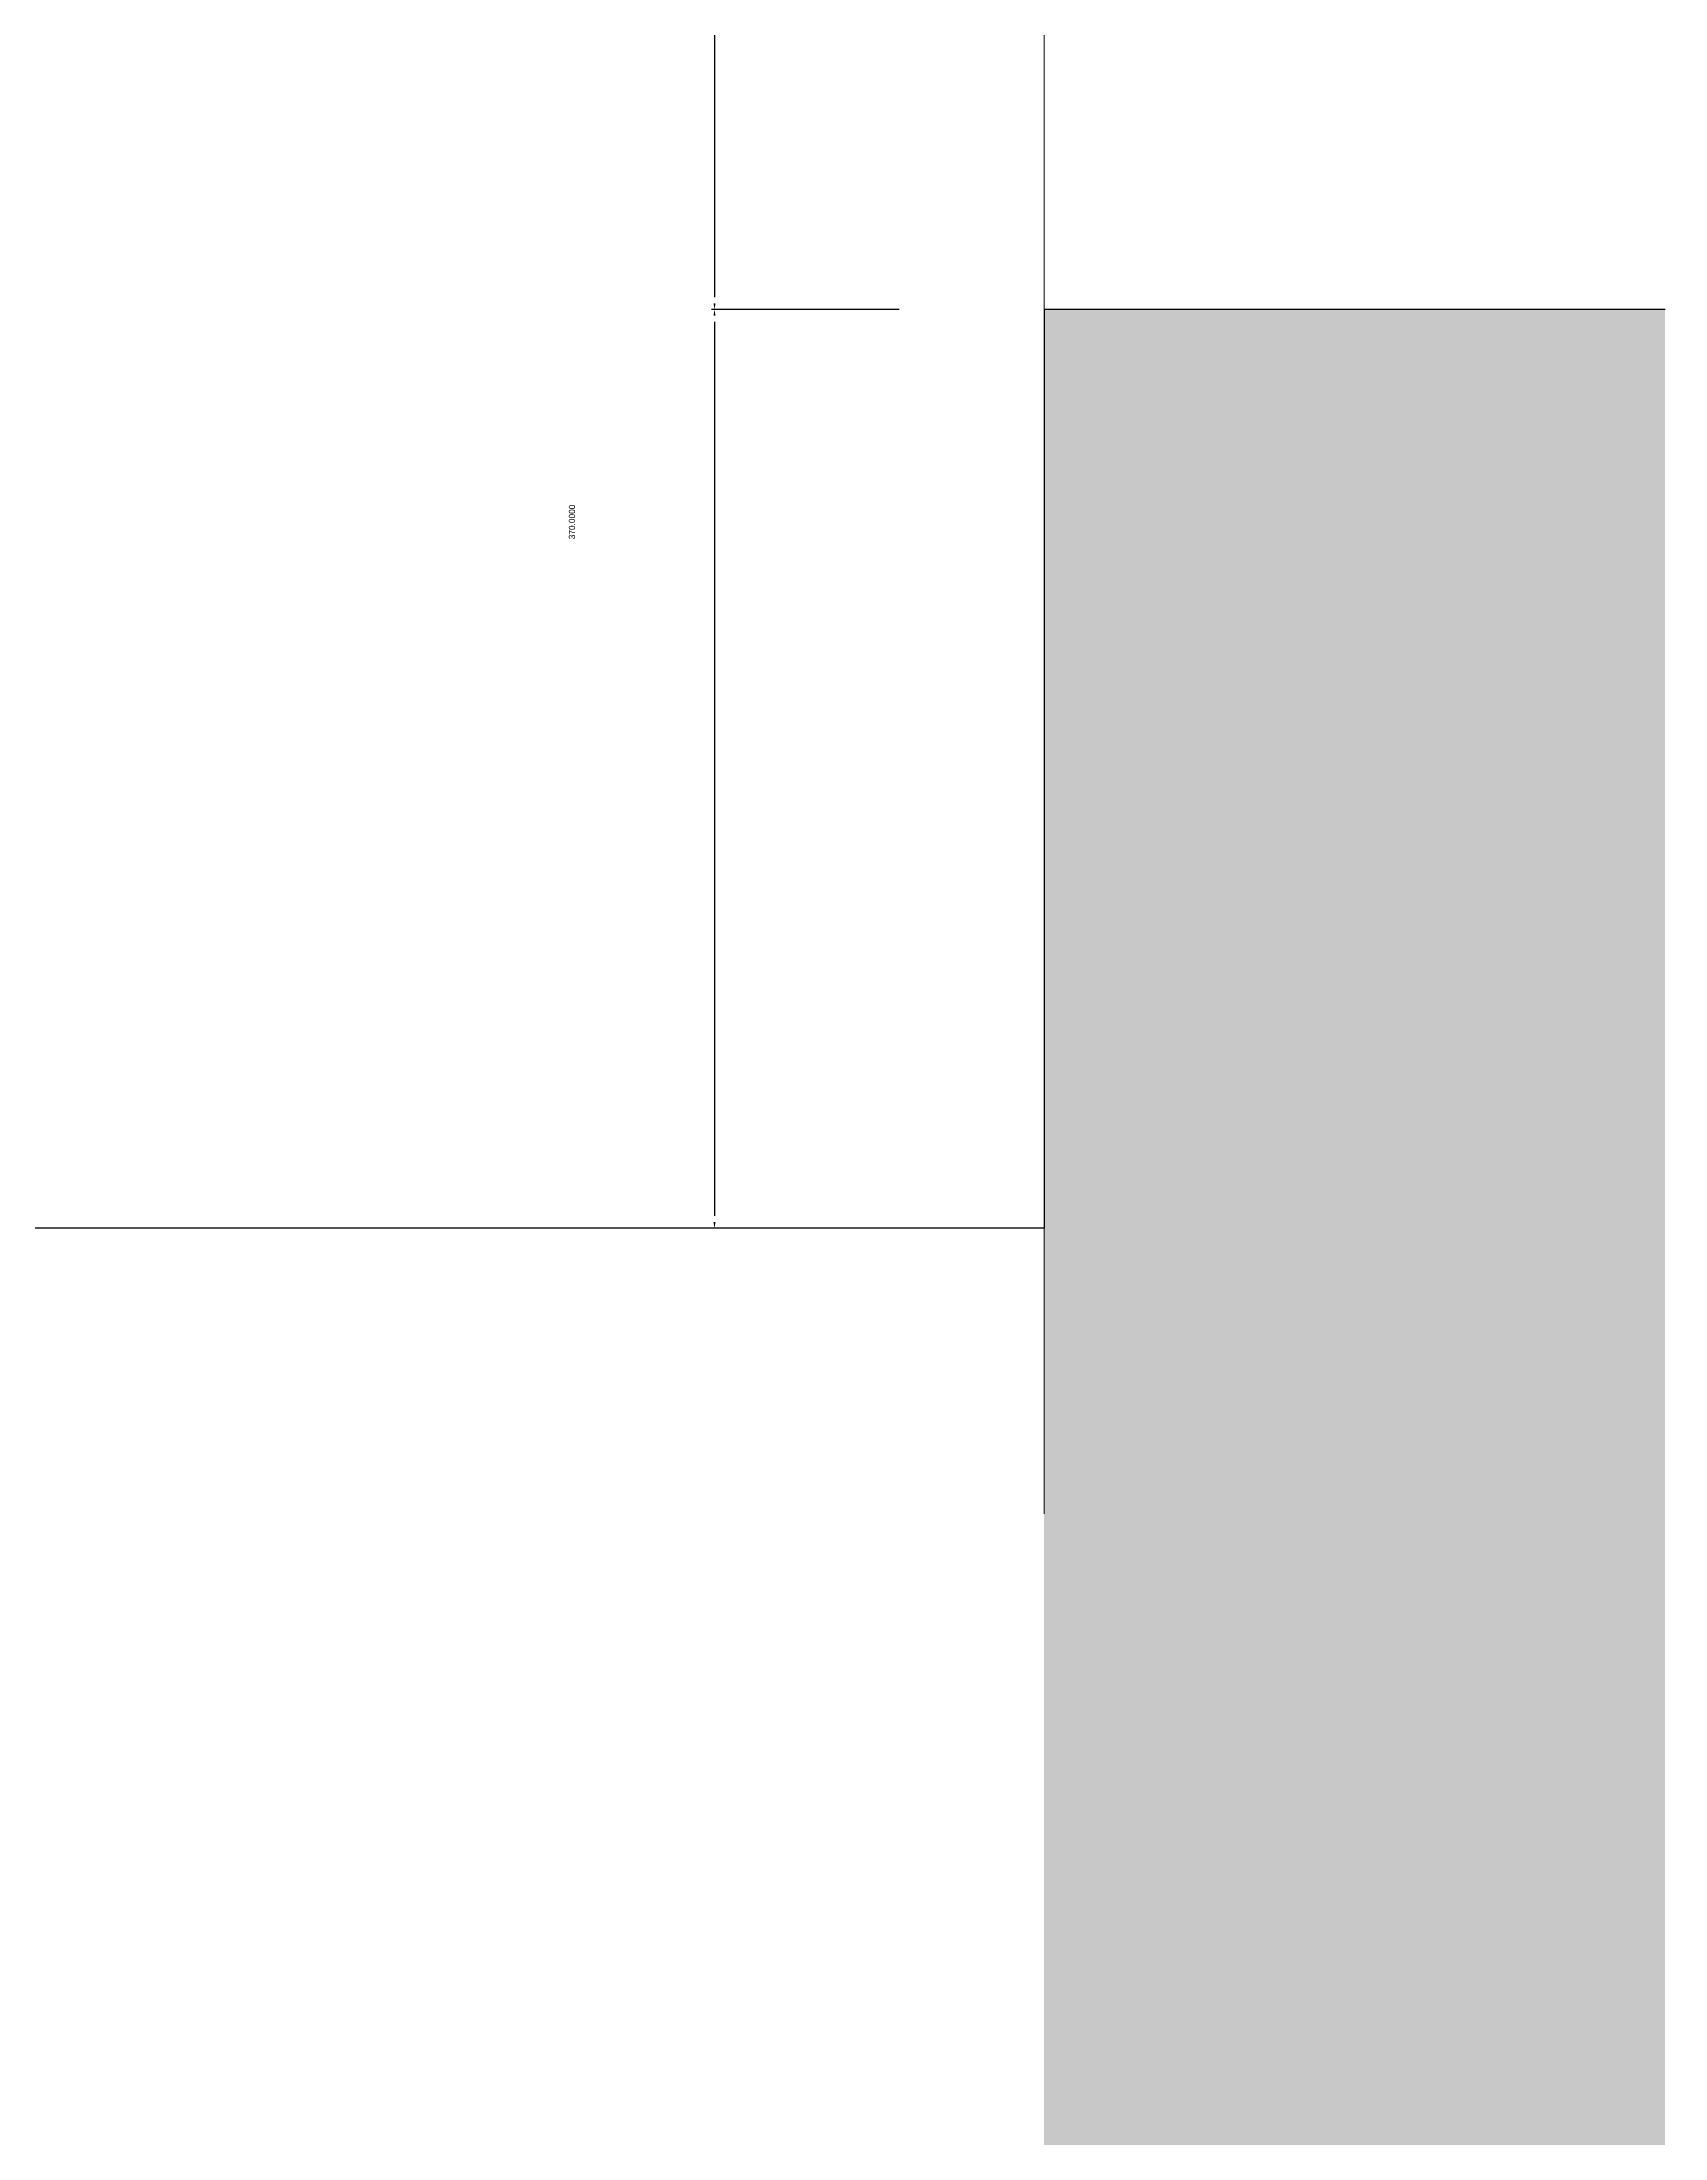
# Model space of a CAD drawing. Extents: x -47641 to 202, y -7675 to 12965.
# Drawn here: x -33103 to -32450, y -2593 to -1749 of the extents above; entities that cross this region are included whole.
import ezdxf

# ---------------------------------------------------------------- set-up
doc = ezdxf.new("R2010")
doc.units = 0
for name, color, linetype, lineweight in [('A-____-____-DIMS', 9, 'CONTINUOUS', 5), ('A-AREA-BNDY-OTLN', 9, 'CONTINUOUS', 5), ('A-WALL-____-MCUT', 9, 'CONTINUOUS', 25), ('A-WALL-____-PATT', 9, 'CONTINUOUS', 25), ('I-WALL-____-MCUT', 9, 'CONTINUOUS', 25)]:
    doc.layers.add(name, color=color, linetype=linetype, lineweight=lineweight)
doc.dimstyles.get("Standard").update_dxf_attribs({"dimtxt": 2.5, "dimasz": 2.5, "dimexe": 1.25, "dimexo": 0.625, "dimtad": 0, "dimtoh": 1, "dimdec": 4, "dimzin": 1, "dimdsep": 46, "dimtxsty": 'Standard', "dimcen": 0.09, "dimadec": 0, "dimazin": 0, "dimtfac": 1, "dimtdec": 4, "dimtofl": 0, "dimtmove": 0, "dimatfit": 3, "dimfxl": 1, "dimtolj": 1, "dimtzin": 0, "dimarcsym": 0})

# ---------------------------------------------------------------- blocks, each defined once
blk = doc.blocks.new('*D253')
at = {"layer": 'A-____-____-DIMS', "color": 0, "linetype": 'ByBlock', "lineweight": -2}
for p, q in [((-32758.17, -856.79), (-32833.79, -856.79)), ((-32832.54, -861.79), (-32832.54, -1851.79)), ((-32758.17, -1856.79), (-32833.79, -1856.79))]:
    blk.add_line(p, q, dxfattribs=at)
for points in [[(-32832.54, -856.79), (-32832.13, -859.29), (-32832.96, -859.29)], [(-32832.54, -1856.79), (-32832.96, -1854.29), (-32832.13, -1854.29)]]:
    blk.add_solid(points, dxfattribs=at)
at = {"layer": 'A-____-____-DIMS', "color": 0, "linetype": 'CONTINUOUS', "lineweight": -2, "insert": (-32880.84, -1356.79), "char_height": 2.5, "width": 15, "attachment_point": 5, "rotation": 90}
blk.add_mtext('1000.0000', dxfattribs=at)
blk = doc.blocks.new('*D254')
at = {"layer": 'A-____-____-DIMS', "color": 0, "linetype": 'ByBlock', "lineweight": -2}
for p, q in [((-32758.17, -1856.79), (-32833.79, -1856.79)), ((-32832.54, -1861.79), (-32832.54, -2221.79)), ((-32758.17, -2226.79), (-32833.79, -2226.79))]:
    blk.add_line(p, q, dxfattribs=at)
for points in [[(-32832.54, -1856.79), (-32832.13, -1859.29), (-32832.96, -1859.29)], [(-32832.54, -2226.79), (-32832.96, -2224.29), (-32832.13, -2224.29)]]:
    blk.add_solid(points, dxfattribs=at)
at = {"layer": 'A-____-____-DIMS', "color": 0, "linetype": 'CONTINUOUS', "lineweight": -2, "insert": (-32889.91, -1942.35), "char_height": 2.5, "width": 13.6111, "attachment_point": 5, "rotation": 90}
blk.add_mtext('370.0000', dxfattribs=at)

msp = doc.modelspace()

# ---------------------------------------------------------------- hatches: boundary and pattern name
at = {"layer": 'A-WALL-____-PATT', "lineweight": 9}
h = msp.add_hatch(color=256, dxfattribs=at)
h.paths.add_polyline_path([(-32699.90222, -5301.79436), (-32449.90222, -5301.79436), (-32449.90222, -1856.79436), (-32699.90222, -1856.79436), (-32699.90222, -3261.79436)], flags=0)
h.paths.add_polyline_path([(-32699.90222, -856.79436), (-32449.90222, -856.79436), (-32449.90222, -726.79436), (-32699.90222, -726.79436)], flags=0)

# ---------------------------------------------------------------- linework, layer by layer
at = {"layer": 'A-AREA-BNDY-OTLN'}
msp.add_lwpolyline([(-40224.90222, -726.79436), (-40224.90222, -2226.79436), (-36634.90222, -2226.79436), (-36634.90222, -2701.79436), (-36734.90222, -2701.79436), (-36734.90222, -5301.79436), (-32699.90222, -5301.79436), (-32699.90222, -5261.79436), (-34834.90222, -5261.79436), (-34834.90222, -3301.79436), (-34834.90222, -2226.79436), (-33977.40222, -2226.79436), (-32699.90222, -2226.79436), (-32699.90222, -726.79436), (-34252.40222, -726.79436), (-36302.40222, -726.79436), (-36834.90222, -726.79436), (-37367.40222, -726.79436), (-37917.40222, -726.79436), (-38777.40222, -726.79436)], close=True, dxfattribs=at)
at = {"layer": 'A-WALL-____-MCUT', "lineweight": 9}
msp.add_line((-32699.90222, -2341.74475), (-32699.90222, -2226.79436), dxfattribs=at)
at = {"layer": 'I-WALL-____-MCUT'}
for p, q in [((-32699.90222, -1856.79436), (-32699.90222, -2226.79436)), ((-32449.90222, -1856.79436), (-32699.90222, -1856.79436)), ((-32699.90222, -2226.79436), (-34834.90222, -2226.79436))]:
    msp.add_line(p, q, dxfattribs=at)

# ---------------------------------------------------------------- dimensions: what is measured, and where the dimension line sits
at = {"layer": 'A-____-____-DIMS', "lineweight": 9}
for base, p1, p2, picture, middle in [((-32832.54464, -1856.79436), (-32757.54464, -856.79436), (-32757.54464, -1856.79436), '*D253', (-32880.83761, -1356.79436)), ((-32832.54464, -2226.79436), (-32757.54464, -1856.79436), (-32757.54464, -2226.79436), '*D254', (-32889.91186, -1942.35156))]:
    dim = msp.add_linear_dim(base=base, p1=p1, p2=p2, angle=90, dimstyle='Standard', dxfattribs=at)
    dim.commit()
    dim.dimension.update_dxf_attribs({"geometry": picture, "text_midpoint": middle})

doc.saveas('drawing.dxf')
